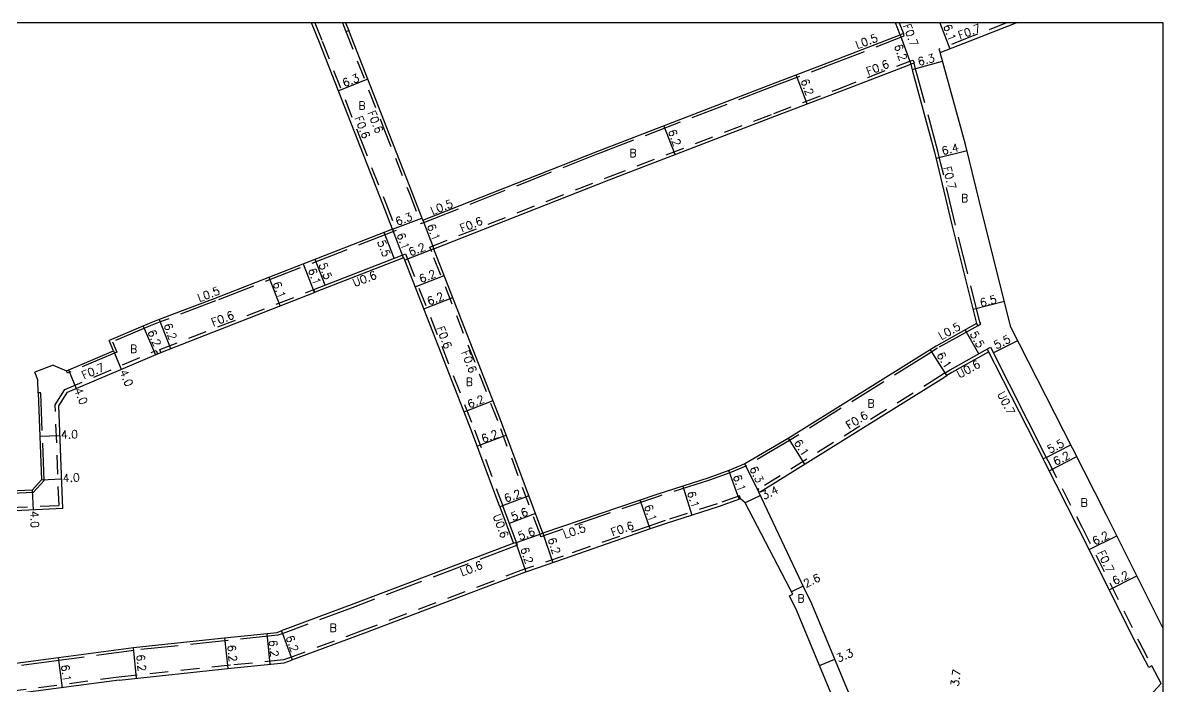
# Model space of a CAD drawing. Header units: metres. Extents: x -4002 to -3199, y -109200 to -108600.
# Drawn here: x -3428 to -3200, y -108732.5 to -108600 of the extents above; entities that cross this region are included whole.
import ezdxf

# ---------------------------------------------------------------- set-up
doc = ezdxf.new("R2010")
doc.units = ezdxf.units.M
doc.header["$LTSCALE"] = 2.5
doc.linetypes.add('2232000', pattern=[2.5, 1.5, -1])
doc.linetypes.add('2233000', pattern=[4, 3, -1])
for name, color, linetype in [('2101000', 177, 'Continuous'), ('2231000', 162, 'Continuous'), ('2232000', 4, '2232000'), ('2233000', 62, '2233000'), ('9201100', 215, 'Continuous'), ('9201500', 222, 'Continuous'), ('9202100', 82, 'Continuous'), ('9203500', 155, 'Continuous'), ('999', 7, 'Continuous')]:
    doc.layers.add(name, color=color, linetype=linetype)
doc.styles.add('Dm_Anotation', font='txt.shx', dxfattribs={"bigfont": 'pscdm.shx'})

msp = doc.modelspace()

# ---------------------------------------------------------------- linework, layer by layer
at = {"layer": '2101000'}
for points in [[(-3354.07, -108641.25), (-3355.99, -108636.22), (-3361.1, -108623.28), (-3368.66, -108603.9), (-3370.25, -108600)], [(-3364.1, -108600), (-3363.39, -108601.75), (-3362.83, -108601.53)], [(-3350.13, -108633.9), (-3355.24, -108620.98), (-3362.83, -108601.53)], [(-3252.6, -108602.41), (-3253.51, -108600)], [(-3244.57, -108605.94), (-3238.6, -108603.61), (-3229.39, -108600)], [(-3279.86, -108612.88), (-3266.88, -108607.95), (-3253.8, -108602.87), (-3252.6, -108602.41)], [(-3200, -108720.98), (-3211.38, -108698.22), (-3218.15, -108684.98), (-3230.43, -108660.78), (-3235.96, -108638.76), (-3239.5, -108624.31), (-3244.57, -108605.94)], [(-3277.66, -108618.68), (-3264.65, -108613.74), (-3252, -108608.83), (-3250.48, -108608.23)], [(-3250.48, -108608.23), (-3250.09, -108609.63), (-3245.72, -108625.83), (-3245.11, -108628.3), (-3242.26, -108640.34), (-3237.31, -108660.08)], [(-3348.02, -108639.43), (-3313.04, -108625.62), (-3279.86, -108612.88)], [(-3345.84, -108645.13), (-3310.79, -108631.4), (-3277.66, -108618.68)], [(-3348.02, -108639.43), (-3350.13, -108633.9)], [(-3354.07, -108641.25), (-3389.61, -108655.09), (-3400.7, -108659.3), (-3402.74, -108660.1), (-3410.72, -108663.5)], [(-3324.01, -108701.99), (-3332.46, -108679.3), (-3345.68, -108645.54), (-3345.84, -108645.13)], [(-3369.55, -108653.83), (-3369.77, -108653.27), (-3352.11, -108646.39), (-3351.89, -108646.95)], [(-3329.31, -108703.81), (-3332.04, -108696.47), (-3332.61, -108696.68), (-3338.25, -108681.51), (-3351.62, -108647.39), (-3351.81, -108646.92), (-3351.89, -108646.95)], [(-3420.01, -108697.06), (-3420.79, -108676.51), (-3419.08, -108673.8), (-3400.4, -108665.84), (-3369.55, -108653.83)], [(-3237.31, -108660.08), (-3245.41, -108664.6), (-3247.64, -108666.03), (-3274.98, -108683.02), (-3283.63, -108688.12)], [(-3421.94, -108668.4), (-3419.27, -108669.54), (-3409.86, -108665.52), (-3410.72, -108663.5)], [(-3243.26, -108670.47), (-3243.58, -108669.96), (-3242.58, -108669.33), (-3234.54, -108664.83)], [(-3234.54, -108664.83), (-3223.39, -108686.81), (-3224.01, -108687.13)], [(-3421.94, -108668.4), (-3425.58, -108669.8)], [(-3424.99, -108671.33), (-3425.58, -108669.8)], [(-3424.89, -108673.92), (-3424.99, -108671.33)], [(-3280.56, -108693.67), (-3244.39, -108671.19), (-3243.26, -108670.47)], [(-3424.89, -108673.92), (-3424.24, -108691.28), (-3426.13, -108693.34), (-3443.42, -108694.14), (-3443.45, -108693.34)], [(-3283.63, -108688.12), (-3286.83, -108689.44), (-3290.85, -108690.88)], [(-3200.43, -108731.98), (-3202.27, -108728.47), (-3202.89, -108728.79), (-3205.49, -108723.87), (-3216.91, -108701.02), (-3223.67, -108687.79), (-3224.01, -108687.13)], [(-3290.85, -108690.88), (-3301.26, -108694.21), (-3324.01, -108701.99)], [(-3284.49, -108695.07), (-3288.99, -108696.69), (-3299.35, -108700), (-3302.58, -108701.11), (-3319.77, -108707.1)], [(-3274.07, -108714.16), (-3274.55, -108713.14), (-3283.57, -108695.89), (-3284.49, -108695.07)], [(-3280.56, -108693.67), (-3280.81, -108693.76)], [(-3271.72, -108713.05), (-3280.81, -108693.76)], [(-3420.01, -108697.06), (-3443.23, -108698.14), (-3474.14, -108700.08), (-3475.09, -108701.11), (-3474.87, -108711.36), (-3474.59, -108727.85), (-3474.58, -108728.11), (-3431.45, -108727.94), (-3429.35, -108727.92), (-3420.88, -108726.79), (-3405.88, -108724.78), (-3387.04, -108722.79), (-3377.12, -108721.78), (-3376.34, -108721.5)], [(-3329.31, -108703.81), (-3329.8, -108703.98), (-3361.83, -108716.11), (-3376.34, -108721.5)], [(-3319.77, -108707.1), (-3327.08, -108709.6), (-3327.69, -108709.81), (-3359.65, -108721.92), (-3374.24, -108727.33)], [(-3261.14, -108738.03), (-3270.22, -108716.11), (-3271.72, -108713.05)], [(-3264.19, -108739.3), (-3273.23, -108717.47), (-3274.7, -108714.47), (-3274.07, -108714.16)], [(-3408.69, -108731.31), (-3386.4, -108728.96), (-3375.74, -108727.87), (-3374.24, -108727.33)], [(-3408.69, -108731.31), (-3428.91, -108734.02), (-3431.41, -108734.04), (-3474.27, -108734.21), (-3474.05, -108739.09), (-3473.48, -108749.73), (-3472.57, -108764.12), (-3471.22, -108776.53)], [(-3200.43, -108731.98), (-3208.03, -108740.25), (-3208.48, -108744), (-3209.13, -108744.71), (-3212.79, -108746.75)]]:
    msp.add_lwpolyline(points, dxfattribs=at)
at = {"layer": '2231000'}
for points in [[(-3363.45, -108600), (-3362.83, -108601.53)], [(-3351.89, -108646.95), (-3369.55, -108653.83)], [(-3234.88, -108665.71), (-3242.28, -108669.84), (-3243.26, -108670.47)], [(-3235.16, -108665.17), (-3224.01, -108687.13)], [(-3332.61, -108696.68), (-3329.88, -108704.01)]]:
    msp.add_lwpolyline(points, dxfattribs=at)
at = {"layer": '2232000'}
for points in [[(-3369.6, -108600), (-3368.11, -108603.68), (-3360.54, -108623.07), (-3355.43, -108636), (-3353.33, -108641.5), (-3353.89, -108641.72)], [(-3363.39, -108601.75), (-3355.79, -108621.2), (-3350.69, -108634.12)], [(-3252.76, -108600), (-3251.95, -108602.16), (-3252.6, -108602.41)], [(-3231.3, -108600), (-3238.85, -108602.96), (-3244.83, -108605.29), (-3244.57, -108605.94)], [(-3324.58, -108702.19), (-3333.02, -108679.52), (-3346.24, -108645.76), (-3346.62, -108644.79), (-3311.01, -108630.84), (-3277.87, -108618.11), (-3264.87, -108613.18), (-3250.67, -108607.66), (-3249.96, -108607.47), (-3249.8, -108608.05)], [(-3350.69, -108634.12), (-3348.4, -108640.11), (-3347.84, -108639.89)], [(-3352.11, -108646.39), (-3351.47, -108646.14), (-3351.06, -108647.16), (-3337.69, -108681.3), (-3332.04, -108696.47)], [(-3400.4, -108665.84), (-3400.62, -108665.28), (-3369.77, -108653.27)], [(-3419.55, -108673.24), (-3401.34, -108665.48), (-3401.06, -108666.12)], [(-3243.58, -108669.96), (-3244.7, -108670.68), (-3280.82, -108693.13), (-3281.02, -108693.19), (-3280.81, -108693.76)], [(-3474.58, -108728.71), (-3475.25, -108728.75), (-3475.29, -108727.88), (-3475.57, -108711.37), (-3475.79, -108700.84), (-3474.46, -108699.4), (-3443.27, -108697.44), (-3420.74, -108696.4), (-3421.5, -108676.32), (-3419.55, -108673.24)], [(-3223.39, -108686.81), (-3223.05, -108687.47), (-3216.29, -108700.7), (-3204.86, -108723.55), (-3202.27, -108728.47)], [(-3284.49, -108695.07), (-3284.69, -108694.51), (-3289.18, -108696.12), (-3299.54, -108699.43), (-3302.78, -108700.54), (-3319.97, -108706.53), (-3327.28, -108709.03), (-3327.9, -108709.24), (-3359.86, -108721.35), (-3374.44, -108726.77), (-3375.87, -108727.28), (-3386.46, -108728.36), (-3408.76, -108730.72), (-3428.95, -108733.42), (-3431.41, -108733.44), (-3472.85, -108733.61), (-3474.9, -108733.62), (-3474.76, -108736.42), (-3474.08, -108749.76), (-3473.17, -108764.17), (-3471.77, -108776.97), (-3471.18, -108776.9)]]:
    msp.add_lwpolyline(points, dxfattribs=at)
at = {"layer": '2233000'}
for points in [[(-3348.02, -108639.43), (-3347.84, -108639.89), (-3312.86, -108626.08), (-3279.68, -108613.35), (-3266.7, -108608.42), (-3253.62, -108603.34), (-3252.42, -108602.87), (-3251.77, -108602.63), (-3251.95, -108602.16)], [(-3237.07, -108660.51), (-3236.46, -108660.17), (-3236.65, -108659.82), (-3241.58, -108640.18), (-3244.43, -108628.14), (-3245.04, -108625.65), (-3249.42, -108609.44), (-3249.42, -108609.44), (-3249.8, -108608.05), (-3250.48, -108608.23)], [(-3354.07, -108641.25), (-3353.89, -108641.72), (-3389.43, -108655.56), (-3400.52, -108659.77), (-3402.55, -108660.56), (-3410.07, -108663.76), (-3409.2, -108665.79), (-3419.07, -108670), (-3419.27, -108669.54)], [(-3237.31, -108660.08), (-3237.07, -108660.51), (-3238.25, -108661.17), (-3245.15, -108665.03), (-3247.37, -108666.45), (-3274.72, -108683.45), (-3283.41, -108688.58), (-3286.65, -108689.9), (-3290.68, -108691.35), (-3301.11, -108694.68), (-3324.42, -108702.66), (-3324.58, -108702.19)], [(-3425.9, -108693.83), (-3423.73, -108691.47), (-3424.39, -108673.9), (-3424.89, -108673.92)], [(-3425.9, -108693.83), (-3443.89, -108694.67), (-3443.93, -108693.87), (-3473.36, -108695.72), (-3475.57, -108693.68), (-3475.58, -108693.32)], [(-3329.31, -108703.81), (-3329.12, -108704.37), (-3329.6, -108704.54), (-3361.62, -108716.67), (-3376.13, -108722.06), (-3376.99, -108722.37), (-3386.98, -108723.39), (-3405.81, -108725.38), (-3420.8, -108727.38), (-3429.31, -108728.52), (-3431.45, -108728.54), (-3474.58, -108728.71), (-3474.58, -108728.11)]]:
    msp.add_lwpolyline(points, dxfattribs=at)
at = {"layer": '9201100'}
for points in [[(-3244.65, -108600), (-3242.63, -108605.18)], [(-3252.6, -108602.41), (-3250.48, -108608.23)], [(-3250.18, -108609.31), (-3244.11, -108607.63)], [(-3271.16, -108616.21), (-3273.36, -108610.41)], [(-3359.02, -108611.27), (-3364.89, -108613.56)], [(-3297.59, -108626.33), (-3299.81, -108620.54)], [(-3245.41, -108627.07), (-3239.2, -108625.54)], [(-3354.07, -108641.25), (-3348.18, -108639)], [(-3348.02, -108639.43), (-3345.84, -108645.13)], [(-3353.76, -108647.03), (-3355.75, -108641.91)], [(-3351.89, -108646.95), (-3354.07, -108641.25)], [(-3345.84, -108645.13), (-3351.62, -108647.39)], [(-3367.56, -108652.41), (-3369.55, -108647.28)], [(-3369.66, -108653.87), (-3371.88, -108648.19)], [(-3376.53, -108656.54), (-3378.74, -108650.86)], [(-3349.52, -108652.74), (-3343.75, -108650.48)], [(-3347.8, -108657.13), (-3342.03, -108654.87)], [(-3231.71, -108655.69), (-3238.01, -108657.27)], [(-3403.91, -108660.6), (-3401.48, -108666.3)], [(-3400.7, -108659.3), (-3398.45, -108665.08)], [(-3236.87, -108666.13), (-3239.56, -108661.33)], [(-3233.99, -108665.93), (-3229.08, -108663.44)], [(-3409.86, -108665.52), (-3408.29, -108669.2)], [(-3243.26, -108670.47), (-3246.54, -108665.32)], [(-3418.86, -108669.36), (-3417.29, -108673.04)], [(-3339.74, -108677.71), (-3333.97, -108675.45)], [(-3424.56, -108682.6), (-3420.57, -108682.45)], [(-3331.3, -108682.41), (-3337.11, -108684.58)], [(-3274.96, -108683), (-3271.74, -108688.19)], [(-3223.39, -108686.81), (-3218.48, -108684.32)], [(-3280.81, -108693.76), (-3283.63, -108688.12)], [(-3222.8, -108689.49), (-3217.28, -108686.67)], [(-3284.78, -108695.18), (-3286.83, -108689.44), (-3286.83, -108689.44)], [(-3424.24, -108691.28), (-3420.24, -108691.13)], [(-3296.06, -108692.54), (-3294.2, -108698.35)], [(-3426.13, -108693.34), (-3425.94, -108697.34)], [(-3326.79, -108694.52), (-3332.61, -108696.68)], [(-3302.58, -108701.11), (-3304.56, -108695.34)], [(-3280.49, -108694.44), (-3283.57, -108695.89)], [(-3325.48, -108698.06), (-3330.72, -108700.01)], [(-3329.31, -108703.81), (-3324.01, -108701.99)], [(-3324.01, -108701.99), (-3322.01, -108707.86)], [(-3329.45, -108703.86), (-3327.42, -108709.71)], [(-3214.8, -108705.25), (-3209.25, -108702.48)], [(-3210.8, -108713.25), (-3205.25, -108710.47)], [(-3271.96, -108712.54), (-3274.31, -108713.65)], [(-3379.21, -108721.99), (-3378.58, -108728.16)], [(-3376.28, -108721.48), (-3374.12, -108727.29)], [(-3405.23, -108730.95), (-3405.88, -108724.78)], [(-3386.95, -108729.02), (-3387.61, -108722.85)], [(-3420.08, -108732.84), (-3420.88, -108726.79)], [(-3268.71, -108728.38), (-3265.66, -108727.12)]]:
    msp.add_lwpolyline(points, dxfattribs=at)
at = {"layer": '999'}
msp.add_lwpolyline([(-4000, -109200), (-3200, -109200), (-3200, -108600), (-4000, -108600)], close=True, dxfattribs=at)

# ---------------------------------------------------------------- texts
at = {"layer": '9201500', "style": 'Dm_Anotation'}
for s, rotation, p in [('6.1', 291.2411, (-3244, -108600.64)), ('6.2', 290.0574, (-3253.81, -108604.56)), ('6.3', 15.4464, (-3248.83, -108608.61)), ('6.3', 21.3164, (-3363.73, -108612.86)), ('6.2', 290.774, (-3272.51, -108611.52)), ('6.2', 291.0036, (-3299.04, -108621.62)), ('6.4', 13.7673, (-3244.08, -108626.41)), ('6.3', 20.901, (-3353.14, -108640.55)), ('6.1', 290.9003, (-3347.2, -108640.52)), ('6.1', 290.901, (-3353.28, -108642.29)), ('5.5', 291.276, (-3357.17, -108643.74)), ('6.2', 21.3904, (-3350.49, -108646.65)), ('6.1', 291.276, (-3371.01, -108649.35)), ('5.5', 291.276, (-3368.85, -108648.28)), ('6.2', 21.3914, (-3348.38, -108651.99)), ('6.1', 291.276, (-3378.04, -108652.05)), ('6.2', 21.3914, (-3346.8, -108656.47)), ('6.5', 14.0864, (-3236.44, -108656.77)), ('6.2', 291.276, (-3399.86, -108660.36)), ('6.2', 293.0942, (-3403.08, -108661.71)), ('5.5', 299.2077, (-3238.72, -108662.15)), ('5.5', 26.9151, (-3233.36, -108665.25)), ('6.1', 302.5575, (-3245.36, -108666.38)), ('4.0', 293.0942, (-3408.67, -108669.7)), ('4.0', 293.0942, (-3417.77, -108673.31)), ('6.2', 21.3914, (-3338.72, -108677.04)), ('4.0', 2.1633, (-3420.35, -108683.09)), ('6.2', 20.4236, (-3335.97, -108683.95)), ('6.1', 301.8582, (-3273.87, -108683.85)), ('5.5', 26.9276, (-3222.68, -108686.07)), ('6.2', 27.0503, (-3221.51, -108688.5)), ('4.0', 2.1633, (-3419.99, -108691.75)), ('6.1', 289.7129, (-3286.04, -108690.59)), ('6.3', 296.556, (-3282.75, -108689.05)), ('3.4', 25.2429, (-3279.84, -108695.31)), ('6.2', 20.4236, (-3331.4, -108695.86)), ('6.1', 287.7355, (-3295.2, -108693.82)), ('5.6', 20.4236, (-3330.02, -108699.52)), ('6.1', 288.888, (-3303.78, -108696.56)), ('4.0', 272.6596, (-3426.49, -108697.53)), ('5.6', 18.8958, (-3328.66, -108703.37)), ('6.2', 26.5434, (-3213.69, -108704.41)), ('6.2', 288.8897, (-3323.06, -108703.13)), ('6.2', 289.0828, (-3328.54, -108705.04)), ('2.6', 25.2429, (-3271.46, -108712.87)), ('6.2', 26.5508, (-3209.69, -108712.34)), ('6.2', 290.3691, (-3375.47, -108722.7)), ('6.2', 276.0308, (-3387.08, -108724.34)), ('6.2', 275.814, (-3378.78, -108723.36)), ('6.2', 276.0308, (-3405.27, -108726.25)), ('3.3', 22.4986, (-3264.95, -108727.78)), ('6.1', 277.6159, (-3420.33, -108728.32)), ('3.7', 82.1594, (-3240.92, -108732.67))]:
    msp.add_text(s, height=1.6, rotation=rotation, dxfattribs=at).set_placement(p)
at = {"layer": '9202100', "style": 'Dm_Anotation'}
for p in [(-3360.88, -108617.34), (-3306.73, -108626.81), (-3240.39, -108635.82), (-3406.53, -108665.95), (-3339.43, -108672.54), (-3259.15, -108676.84), (-3216.51, -108696.65), (-3273.13, -108715.78), (-3366.65, -108721.67)]:
    msp.add_text('B', height=1.6, dxfattribs=at).set_placement(p)
at = {"layer": '9203500', "style": 'Dm_Anotation'}
for s, rotation, p in [('F0.7', 290.6881, (-3252.05, -108600.55)), ('F0.7', 21.2416, (-3240.62, -108603.34)), ('L0.5', 20.774, (-3261.16, -108605.25)), ('F0.6', 21.2416, (-3258.96, -108610.54)), ('F0.6', 291.5633, (-3359.09, -108617.9)), ('F0.6', 291.3164, (-3361.68, -108618.97)), ('F0.7', 283.3049, (-3243.99, -108628.89)), ('L0.5', 21.5435, (-3346.07, -108638.39)), ('F0.6', 21.3907, (-3340.22, -108641.88)), ('U0.6', 21.276, (-3361.66, -108652.8)), ('L0.5', 20.7929, (-3392.71, -108655.78)), ('F0.6', 21.276, (-3389.91, -108660.69)), ('F0.6', 291.3785, (-3345.32, -108660.97)), ('L0.5', 29.2076, (-3244.35, -108663.39)), ('F0.6', 291.3785, (-3340.35, -108665.8)), ('F0.7', 23.0942, (-3415.78, -108671.24)), ('U0.6', 29.2076, (-3240.71, -108671.07)), ('U0.7', 296.9135, (-3233.22, -108674.14)), ('F0.6', 31.8582, (-3262.81, -108681.29)), ('U0.6', 290.4236, (-3334.03, -108698.48)), ('F0.6', 19.2028, (-3310.06, -108702.61)), ('L0.5', 18.888, (-3319.61, -108703.02)), ('F0.7', 296.5637, (-3213.23, -108705.86)), ('L0.6', 20.7519, (-3340.18, -108710.57))]:
    msp.add_text(s, height=1.6, rotation=rotation, dxfattribs=at).set_placement(p)

doc.saveas('drawing.dxf')
